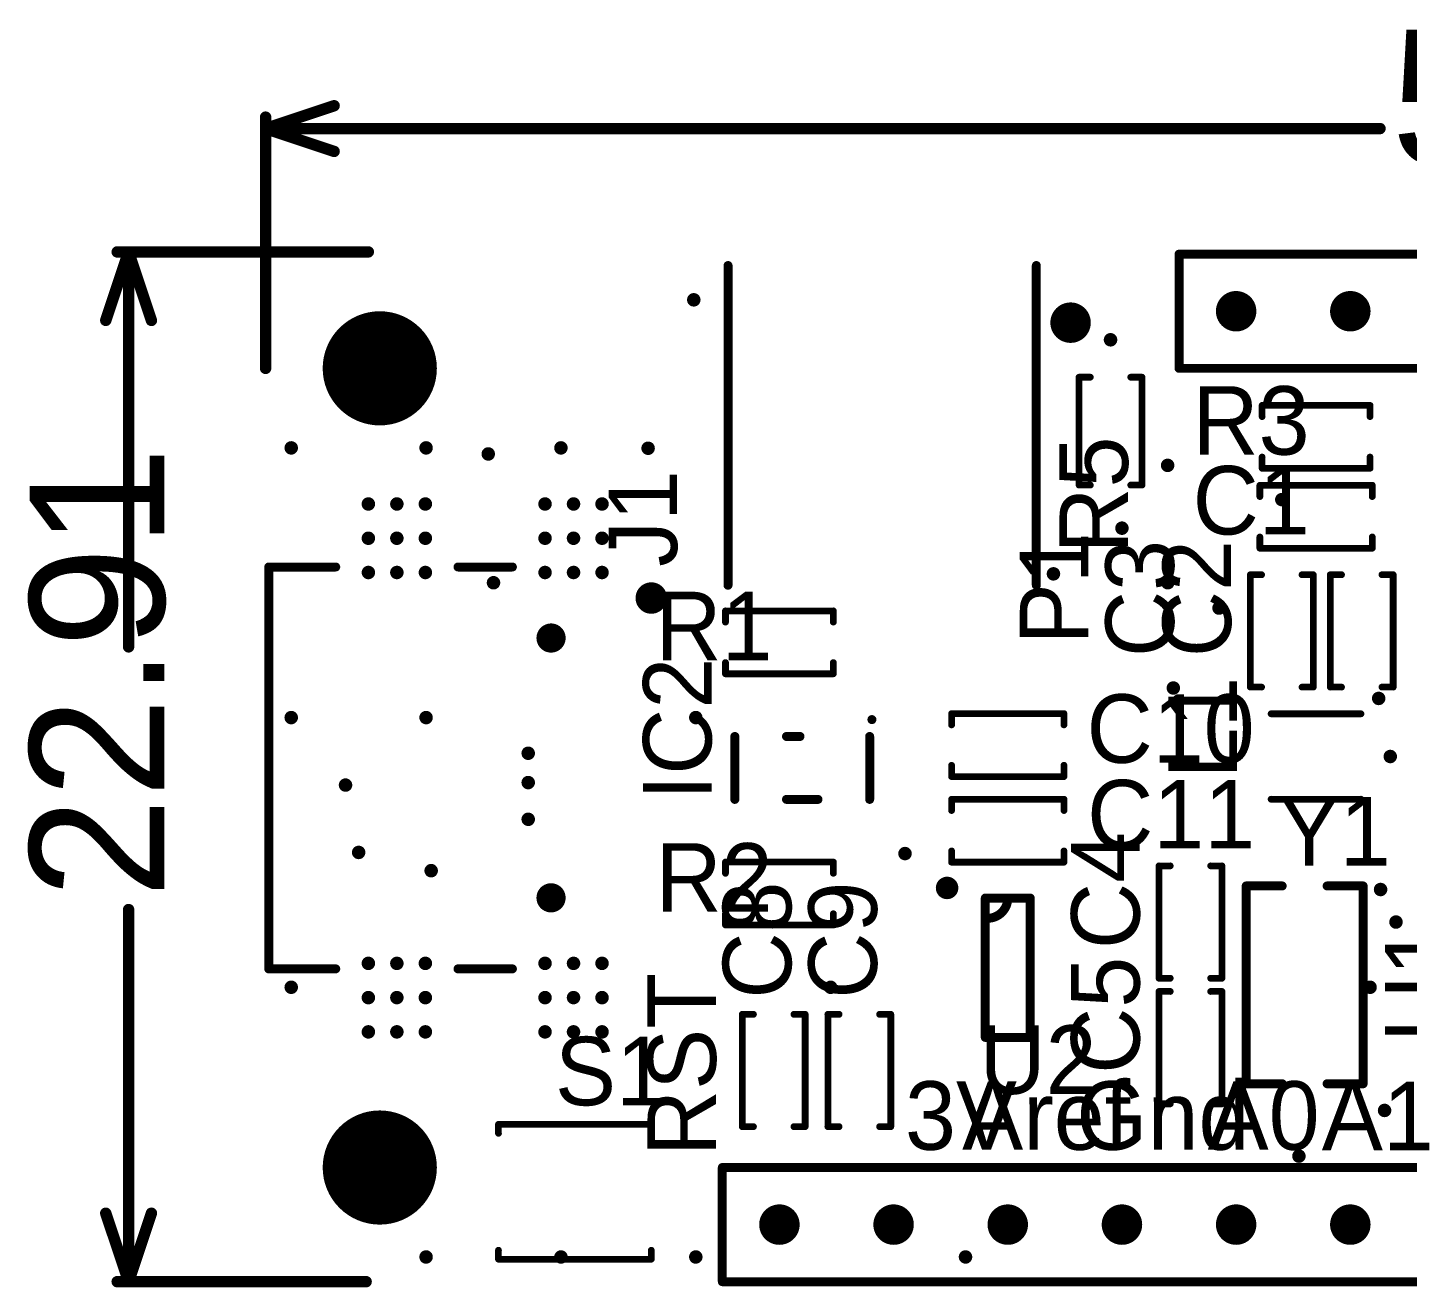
# Model space of a CAD drawing. Extents: x -61.2 to 0.2, y -0.1 to 27.9.
# Drawn here: x -61.17 to -30.48, y -0.13 to 27.9 of the extents above; entities that cross this region are included whole.
import ezdxf

# ---------------------------------------------------------------- set-up
doc = ezdxf.new("R2010")
doc.units = 0
doc.layers.get('0').update_dxf_attribs({"linetype": 'CONTINUOUS'})
for name, color, linetype in [('PADHOLELAYER', 156, 'CONTINUOUS'), ('TOPOVERLAY', 2, 'CONTINUOUS'), ('VIAHOLELAYER', 16, 'CONTINUOUS')]:
    doc.layers.add(name, color=color, linetype=linetype)

# ---------------------------------------------------------------- blocks, each defined once
blk = doc.blocks.new('SKSGACE010_5')
at = {"layer": 'TOPOVERLAY', "const_width": 0.15}
for points in [[(1.7, 1.5), (-1.7, 1.5)], [(-1.7, 1.5), (-1.7, 1.3)], [(1.7, 1.5), (1.7, 1.3)], [(-1.7, -1.3), (-1.7, -1.5)], [(1.7, -1.3), (1.7, -1.5)], [(1.7, -1.5), (-1.7, -1.5)]]:
    blk.add_lwpolyline(points, dxfattribs=at)
at = {"layer": 'TOPOVERLAY', "const_width": 0.075}
for points in [[(-1.737, 1.5, 1), (-1.662, 1.5, 1)], [(-1.737, 1.5, 1), (-1.662, 1.5, 1)], [(1.662, 1.5, 1), (1.737, 1.5, 1)], [(1.662, 1.5, 1), (1.737, 1.5, 1)], [(-1.737, 1.3, 1), (-1.662, 1.3, 1)], [(1.662, 1.3, 1), (1.737, 1.3, 1)], [(-1.737, -1.3, 1), (-1.662, -1.3, 1)], [(1.662, -1.3, 1), (1.737, -1.3, 1)], [(-1.737, -1.5, 1), (-1.662, -1.5, 1)], [(-1.737, -1.5, 1), (-1.662, -1.5, 1)], [(1.662, -1.5, 1), (1.737, -1.5, 1)], [(1.662, -1.5, 1), (1.737, -1.5, 1)]]:
    blk.add_lwpolyline(points, format="xyb", close=True, dxfattribs=at)
blk = doc.blocks.new('TI_SOT_23_5_DBV_6')
at = {"layer": 'TOPOVERLAY'}
for p, q in [((-0.5, 1.1), (-0.5, 1.55)), ((-0.5, 1.55), (0, 1.55)), ((0, 1.55), (0, 1.4)), ((0, 1.4), (-0.3, 1.1)), ((-0.3, 1.1), (-0.5, 1.1))]:
    blk.add_line(p, q, dxfattribs=at)
for points, const_width in [([(-1.225, 1.775, 1), (-1.475, 1.775, 1)], 0.25), ([(-1.538, 1.775, 1), (-1.413, 1.775, 1)], 0.125), ([(-1.287, 1.775, 1), (-1.162, 1.775, 1)], 0.125), ([(-0.55, 1.55, 1), (-0.45, 1.55, 1)], 0.1), ([(-0.55, 1.55, 1), (-0.45, 1.55, 1)], 0.1), ([(-0.05, 1.55, 1), (0.05, 1.55, 1)], 0.1), ([(0.45, 1.55, 1), (0.55, 1.55, 1)], 0.1), ([(0.45, 1.55, 1), (0.55, 1.55, 1)], 0.1), ([(-0.55, 1.1, 1), (-0.45, 1.1, 1)], 0.1), ([(-0.5, 1.1, 1), (-0.4, 1.1, 1)], 0.1), ([(-0.5, 1.1, 1), (-0.4, 1.1, 1)], 0.1), ([(-0.55, -1.55, 1), (-0.45, -1.55, 1)], 0.1), ([(-0.55, -1.55, 1), (-0.45, -1.55, 1)], 0.1), ([(0.45, -1.55, 1), (0.55, -1.55, 1)], 0.1), ([(0.45, -1.55, 1), (0.55, -1.55, 1)], 0.1)]:
    blk.add_lwpolyline(points, format="xyb", close=True, dxfattribs=dict(at, const_width=const_width))
at = {"layer": 'TOPOVERLAY', "const_width": 0.2}
for points in [[(-0.5, -1.55), (-0.5, 1.55)], [(-0.5, 1.55), (0.5, 1.55)], [(0.5, -1.55), (0.5, 1.55)], [(-0.5, 1.1), (-0.45, 1.1)], [(-0.5, -1.55), (0.5, -1.55)]]:
    blk.add_lwpolyline(points, dxfattribs=at)
blk.add_lwpolyline([(0, 1.55, -0.414214), (-0.45, 1.1)], format="xyb", dxfattribs=at)
blk = doc.blocks.new('CAP_0603_1608_8')
at = {"layer": 'TOPOVERLAY', "const_width": 0.15}
for points in [[(-1.25, 0.7), (1.25, 0.7)], [(-1.25, 0.45), (-1.25, 0.7)], [(1.25, 0.45), (1.25, 0.7)], [(-1.25, -0.7), (-1.25, -0.45)], [(1.25, -0.7), (1.25, -0.45)], [(-1.25, -0.7), (1.25, -0.7)]]:
    blk.add_lwpolyline(points, dxfattribs=at)
at = {"layer": 'TOPOVERLAY', "const_width": 0.075}
for points in [[(-1.288, 0.7, 1), (-1.212, 0.7, 1)], [(-1.288, 0.7, 1), (-1.212, 0.7, 1)], [(1.212, 0.7, 1), (1.288, 0.7, 1)], [(1.212, 0.7, 1), (1.288, 0.7, 1)], [(-1.288, 0.45, 1), (-1.212, 0.45, 1)], [(1.212, 0.45, 1), (1.288, 0.45, 1)], [(-1.288, -0.45, 1), (-1.212, -0.45, 1)], [(1.212, -0.45, 1), (1.288, -0.45, 1)], [(-1.288, -0.7, 1), (-1.212, -0.7, 1)], [(-1.288, -0.7, 1), (-1.212, -0.7, 1)], [(1.212, -0.7, 1), (1.288, -0.7, 1)], [(1.212, -0.7, 1), (1.288, -0.7, 1)]]:
    blk.add_lwpolyline(points, format="xyb", close=True, dxfattribs=at)
blk = doc.blocks.new('CAP_0603_1608_9')
at = {"layer": 'TOPOVERLAY', "const_width": 0.15}
for points in [[(-1.25, 0.7), (1.25, 0.7)], [(-1.25, 0.45), (-1.25, 0.7)], [(1.25, 0.45), (1.25, 0.7)], [(-1.25, -0.7), (-1.25, -0.45)], [(1.25, -0.7), (1.25, -0.45)], [(-1.25, -0.7), (1.25, -0.7)]]:
    blk.add_lwpolyline(points, dxfattribs=at)
at = {"layer": 'TOPOVERLAY', "const_width": 0.075}
for points in [[(-1.288, 0.7, 1), (-1.212, 0.7, 1)], [(-1.288, 0.7, 1), (-1.212, 0.7, 1)], [(1.212, 0.7, 1), (1.288, 0.7, 1)], [(1.212, 0.7, 1), (1.288, 0.7, 1)], [(-1.288, 0.45, 1), (-1.212, 0.45, 1)], [(1.212, 0.45, 1), (1.288, 0.45, 1)], [(-1.288, -0.45, 1), (-1.212, -0.45, 1)], [(1.212, -0.45, 1), (1.288, -0.45, 1)], [(-1.288, -0.7, 1), (-1.212, -0.7, 1)], [(-1.288, -0.7, 1), (-1.212, -0.7, 1)], [(1.212, -0.7, 1), (1.288, -0.7, 1)], [(1.212, -0.7, 1), (1.288, -0.7, 1)]]:
    blk.add_lwpolyline(points, format="xyb", close=True, dxfattribs=at)
blk = doc.blocks.new('CAP_0603_1608_10')
at = {"layer": 'TOPOVERLAY', "const_width": 0.15}
for points in [[(-1.25, 0.7), (1.25, 0.7)], [(-1.25, 0.7), (-1.25, 0.45)], [(1.25, 0.7), (1.25, 0.45)], [(-1.25, -0.45), (-1.25, -0.7)], [(1.25, -0.45), (1.25, -0.7)], [(-1.25, -0.7), (1.25, -0.7)]]:
    blk.add_lwpolyline(points, dxfattribs=at)
at = {"layer": 'TOPOVERLAY', "const_width": 0.075}
for points in [[(-1.288, 0.7, 1), (-1.212, 0.7, 1)], [(-1.288, 0.7, 1), (-1.212, 0.7, 1)], [(1.212, 0.7, 1), (1.288, 0.7, 1)], [(1.212, 0.7, 1), (1.288, 0.7, 1)], [(-1.288, 0.45, 1), (-1.212, 0.45, 1)], [(1.212, 0.45, 1), (1.288, 0.45, 1)], [(-1.288, -0.45, 1), (-1.212, -0.45, 1)], [(1.212, -0.45, 1), (1.288, -0.45, 1)], [(-1.288, -0.7, 1), (-1.212, -0.7, 1)], [(-1.288, -0.7, 1), (-1.212, -0.7, 1)], [(1.212, -0.7, 1), (1.288, -0.7, 1)], [(1.212, -0.7, 1), (1.288, -0.7, 1)]]:
    blk.add_lwpolyline(points, format="xyb", close=True, dxfattribs=at)
blk = doc.blocks.new('CAP_0603_1608_11')
at = {"layer": 'TOPOVERLAY', "const_width": 0.15}
for points in [[(-1.25, 0.7), (1.25, 0.7)], [(-1.25, 0.7), (-1.25, 0.45)], [(1.25, 0.7), (1.25, 0.45)], [(-1.25, -0.45), (-1.25, -0.7)], [(1.25, -0.45), (1.25, -0.7)], [(-1.25, -0.7), (1.25, -0.7)]]:
    blk.add_lwpolyline(points, dxfattribs=at)
at = {"layer": 'TOPOVERLAY', "const_width": 0.075}
for points in [[(-1.288, 0.7, 1), (-1.212, 0.7, 1)], [(-1.288, 0.7, 1), (-1.212, 0.7, 1)], [(1.212, 0.7, 1), (1.288, 0.7, 1)], [(1.212, 0.7, 1), (1.288, 0.7, 1)], [(-1.288, 0.45, 1), (-1.212, 0.45, 1)], [(1.212, 0.45, 1), (1.288, 0.45, 1)], [(-1.288, -0.45, 1), (-1.212, -0.45, 1)], [(1.212, -0.45, 1), (1.288, -0.45, 1)], [(-1.288, -0.7, 1), (-1.212, -0.7, 1)], [(-1.288, -0.7, 1), (-1.212, -0.7, 1)], [(1.212, -0.7, 1), (1.288, -0.7, 1)], [(1.212, -0.7, 1), (1.288, -0.7, 1)]]:
    blk.add_lwpolyline(points, format="xyb", close=True, dxfattribs=at)
blk = doc.blocks.new('CAP_0603_1608_14')
at = {"layer": 'TOPOVERLAY', "const_width": 0.15}
for points in [[(1.25, 0.7), (-1.25, 0.7)], [(-1.25, 0.45), (-1.25, 0.7)], [(1.25, 0.45), (1.25, 0.7)], [(-1.25, -0.7), (-1.25, -0.45)], [(1.25, -0.7), (1.25, -0.45)], [(1.25, -0.7), (-1.25, -0.7)]]:
    blk.add_lwpolyline(points, dxfattribs=at)
at = {"layer": 'TOPOVERLAY', "const_width": 0.075}
for points in [[(-1.288, 0.7, 1), (-1.212, 0.7, 1)], [(-1.288, 0.7, 1), (-1.212, 0.7, 1)], [(1.212, 0.7, 1), (1.288, 0.7, 1)], [(1.212, 0.7, 1), (1.288, 0.7, 1)], [(-1.288, 0.45, 1), (-1.212, 0.45, 1)], [(1.212, 0.45, 1), (1.288, 0.45, 1)], [(-1.288, -0.45, 1), (-1.212, -0.45, 1)], [(1.212, -0.45, 1), (1.288, -0.45, 1)], [(-1.288, -0.7, 1), (-1.212, -0.7, 1)], [(-1.288, -0.7, 1), (-1.212, -0.7, 1)], [(1.212, -0.7, 1), (1.288, -0.7, 1)], [(1.212, -0.7, 1), (1.288, -0.7, 1)]]:
    blk.add_lwpolyline(points, format="xyb", close=True, dxfattribs=at)
blk = doc.blocks.new('SOT143B_15')
at = {"layer": 'TOPOVERLAY'}
for points, const_width in [([(-1.025, 1.55, 1), (-1.125, 1.55, 1)], 0.1), ([(-1.15, 1.55, 1), (-1.1, 1.55, 1)], 0.05), ([(-1.05, 1.55, 1), (-1, 1.55, 1)], 0.05), ([(-0.75, 1.5, 1), (-0.65, 1.5, 1)], 0.1), ([(0.65, 1.5, 1), (0.75, 1.5, 1)], 0.1), ([(0.65, 0.35, 1), (0.75, 0.35, 1)], 0.1), ([(-0.75, -0.05, 1), (-0.65, -0.05, 1)], 0.1), ([(-0.75, -0.35, 1), (-0.65, -0.35, 1)], 0.1), ([(0.65, -0.35, 1), (0.75, -0.35, 1)], 0.1), ([(-0.75, -1.5, 1), (-0.65, -1.5, 1)], 0.1), ([(0.65, -1.5, 1), (0.75, -1.5, 1)], 0.1)]:
    blk.add_lwpolyline(points, format="xyb", close=True, dxfattribs=dict(at, const_width=const_width))
at = {"layer": 'TOPOVERLAY', "const_width": 0.2}
for points in [[(0.7, 1.5), (-0.7, 1.5)], [(0.7, -0.35), (0.7, 0.35)], [(-0.7, -0.35), (-0.7, -0.05)], [(0.7, -1.5), (-0.7, -1.5)]]:
    blk.add_lwpolyline(points, dxfattribs=at)
blk = doc.blocks.new('ABRACON_ABS07_16')
at = {"layer": 'TOPOVERLAY', "const_width": 0.2}
for points in [[(-2.2, 1.3), (2.2, 1.3)], [(-2.2, 1.3), (-2.2, 0.5)], [(2.2, 1.3), (2.2, 0.5)], [(-2.2, -0.5), (-2.2, -1.3)], [(2.2, -0.5), (2.2, -1.3)], [(-2.2, -1.3), (2.2, -1.3)]]:
    blk.add_lwpolyline(points, dxfattribs=at)
at = {"layer": 'TOPOVERLAY', "const_width": 0.1}
for points in [[(-2.25, 1.3, 1), (-2.15, 1.3, 1)], [(-2.25, 1.3, 1), (-2.15, 1.3, 1)], [(2.15, 1.3, 1), (2.25, 1.3, 1)], [(2.15, 1.3, 1), (2.25, 1.3, 1)], [(-2.25, 0.5, 1), (-2.15, 0.5, 1)], [(2.15, 0.5, 1), (2.25, 0.5, 1)], [(-2.25, -0.5, 1), (-2.15, -0.5, 1)], [(2.15, -0.5, 1), (2.25, -0.5, 1)], [(-2.25, -1.3, 1), (-2.15, -1.3, 1)], [(-2.25, -1.3, 1), (-2.15, -1.3, 1)], [(2.15, -1.3, 1), (2.25, -1.3, 1)], [(2.15, -1.3, 1), (2.25, -1.3, 1)]]:
    blk.add_lwpolyline(points, format="xyb", close=True, dxfattribs=at)
blk = doc.blocks.new('RES_0603_1608_18')
at = {"layer": 'TOPOVERLAY', "const_width": 0.15}
for points in [[(-1.2, 0.7), (1.175, 0.7)], [(-1.2, 0.7), (-1.2, 0.45)], [(1.175, 0.7), (1.2, 0.7)], [(1.2, 0.7), (1.2, 0.45)], [(-1.2, -0.45), (-1.2, -0.7)], [(1.2, -0.45), (1.2, -0.7)], [(-1.2, -0.7), (1.175, -0.7)], [(1.175, -0.7), (1.2, -0.7)]]:
    blk.add_lwpolyline(points, dxfattribs=at)
at = {"layer": 'TOPOVERLAY', "const_width": 0.075}
for points in [[(-1.238, 0.7, 1), (-1.162, 0.7, 1)], [(-1.238, 0.7, 1), (-1.162, 0.7, 1)], [(1.137, 0.7, 1), (1.212, 0.7, 1)], [(1.137, 0.7, 1), (1.212, 0.7, 1)], [(1.162, 0.7, 1), (1.238, 0.7, 1)], [(1.162, 0.7, 1), (1.238, 0.7, 1)], [(-1.238, 0.45, 1), (-1.162, 0.45, 1)], [(1.162, 0.45, 1), (1.238, 0.45, 1)], [(-1.238, -0.45, 1), (-1.162, -0.45, 1)], [(1.162, -0.45, 1), (1.238, -0.45, 1)], [(-1.238, -0.7, 1), (-1.162, -0.7, 1)], [(-1.238, -0.7, 1), (-1.162, -0.7, 1)], [(1.137, -0.7, 1), (1.212, -0.7, 1)], [(1.137, -0.7, 1), (1.212, -0.7, 1)], [(1.162, -0.7, 1), (1.238, -0.7, 1)], [(1.162, -0.7, 1), (1.238, -0.7, 1)]]:
    blk.add_lwpolyline(points, format="xyb", close=True, dxfattribs=at)
blk = doc.blocks.new('RES_0603_1608_20')
at = {"layer": 'TOPOVERLAY', "const_width": 0.15}
for points in [[(1.175, 0.7), (-1.2, 0.7)], [(-1.2, 0.7), (-1.2, 0.45)], [(1.2, 0.7), (1.175, 0.7)], [(1.2, 0.7), (1.2, 0.45)], [(-1.2, -0.45), (-1.2, -0.7)], [(1.2, -0.45), (1.2, -0.7)], [(1.175, -0.7), (-1.2, -0.7)], [(1.2, -0.7), (1.175, -0.7)]]:
    blk.add_lwpolyline(points, dxfattribs=at)
at = {"layer": 'TOPOVERLAY', "const_width": 0.075}
for points in [[(-1.238, 0.7, 1), (-1.162, 0.7, 1)], [(-1.238, 0.7, 1), (-1.162, 0.7, 1)], [(1.137, 0.7, 1), (1.212, 0.7, 1)], [(1.137, 0.7, 1), (1.212, 0.7, 1)], [(1.162, 0.7, 1), (1.238, 0.7, 1)], [(1.162, 0.7, 1), (1.238, 0.7, 1)], [(-1.238, 0.45, 1), (-1.162, 0.45, 1)], [(1.162, 0.45, 1), (1.238, 0.45, 1)], [(-1.238, -0.45, 1), (-1.162, -0.45, 1)], [(1.162, -0.45, 1), (1.238, -0.45, 1)], [(-1.238, -0.7, 1), (-1.162, -0.7, 1)], [(-1.238, -0.7, 1), (-1.162, -0.7, 1)], [(1.137, -0.7, 1), (1.212, -0.7, 1)], [(1.137, -0.7, 1), (1.212, -0.7, 1)], [(1.162, -0.7, 1), (1.238, -0.7, 1)], [(1.162, -0.7, 1), (1.238, -0.7, 1)]]:
    blk.add_lwpolyline(points, format="xyb", close=True, dxfattribs=at)
blk = doc.blocks.new('RES_0603_1608_21')
at = {"layer": 'TOPOVERLAY', "const_width": 0.15}
for points in [[(-1.2, 0.7), (1.175, 0.7)], [(-1.2, 0.45), (-1.2, 0.7)], [(1.175, 0.7), (1.2, 0.7)], [(1.2, 0.45), (1.2, 0.7)], [(-1.2, -0.7), (-1.2, -0.45)], [(1.2, -0.7), (1.2, -0.45)], [(-1.2, -0.7), (1.175, -0.7)], [(1.175, -0.7), (1.2, -0.7)]]:
    blk.add_lwpolyline(points, dxfattribs=at)
at = {"layer": 'TOPOVERLAY', "const_width": 0.075}
for points in [[(-1.238, 0.7, 1), (-1.162, 0.7, 1)], [(-1.238, 0.7, 1), (-1.162, 0.7, 1)], [(1.137, 0.7, 1), (1.212, 0.7, 1)], [(1.137, 0.7, 1), (1.212, 0.7, 1)], [(1.162, 0.7, 1), (1.238, 0.7, 1)], [(1.162, 0.7, 1), (1.238, 0.7, 1)], [(-1.238, 0.45, 1), (-1.162, 0.45, 1)], [(1.162, 0.45, 1), (1.238, 0.45, 1)], [(-1.238, -0.45, 1), (-1.162, -0.45, 1)], [(1.162, -0.45, 1), (1.238, -0.45, 1)], [(-1.238, -0.7, 1), (-1.162, -0.7, 1)], [(-1.238, -0.7, 1), (-1.162, -0.7, 1)], [(1.137, -0.7, 1), (1.212, -0.7, 1)], [(1.137, -0.7, 1), (1.212, -0.7, 1)], [(1.162, -0.7, 1), (1.238, -0.7, 1)], [(1.162, -0.7, 1), (1.238, -0.7, 1)]]:
    blk.add_lwpolyline(points, format="xyb", close=True, dxfattribs=at)
blk = doc.blocks.new('RES_0603_1608_22')
at = {"layer": 'TOPOVERLAY', "const_width": 0.15}
for points in [[(1.175, 0.7), (-1.2, 0.7)], [(-1.2, 0.7), (-1.2, 0.45)], [(1.2, 0.7), (1.175, 0.7)], [(1.2, 0.7), (1.2, 0.45)], [(-1.2, -0.45), (-1.2, -0.7)], [(1.2, -0.45), (1.2, -0.7)], [(1.175, -0.7), (-1.2, -0.7)], [(1.2, -0.7), (1.175, -0.7)]]:
    blk.add_lwpolyline(points, dxfattribs=at)
at = {"layer": 'TOPOVERLAY', "const_width": 0.075}
for points in [[(-1.238, 0.7, 1), (-1.162, 0.7, 1)], [(-1.238, 0.7, 1), (-1.162, 0.7, 1)], [(1.137, 0.7, 1), (1.212, 0.7, 1)], [(1.137, 0.7, 1), (1.212, 0.7, 1)], [(1.162, 0.7, 1), (1.238, 0.7, 1)], [(1.162, 0.7, 1), (1.238, 0.7, 1)], [(-1.238, 0.45, 1), (-1.162, 0.45, 1)], [(1.162, 0.45, 1), (1.238, 0.45, 1)], [(-1.238, -0.45, 1), (-1.162, -0.45, 1)], [(1.162, -0.45, 1), (1.238, -0.45, 1)], [(-1.238, -0.7, 1), (-1.162, -0.7, 1)], [(-1.238, -0.7, 1), (-1.162, -0.7, 1)], [(1.137, -0.7, 1), (1.212, -0.7, 1)], [(1.137, -0.7, 1), (1.212, -0.7, 1)], [(1.162, -0.7, 1), (1.238, -0.7, 1)], [(1.162, -0.7, 1), (1.238, -0.7, 1)]]:
    blk.add_lwpolyline(points, format="xyb", close=True, dxfattribs=at)
blk = doc.blocks.new('HDR1X16_24')
at = {"layer": 'PADHOLELAYER', "const_width": 0.45}
for points in [[(-0.225, 0, 1), (0.225, 0, 1)], [(2.315, 0, 1), (2.765, 0, 1)], [(4.855, 0, 1), (5.305, 0, 1)], [(7.395, 0, 1), (7.845, 0, 1)], [(9.935, 0, 1), (10.385, 0, 1)], [(12.475, 0, 1), (12.925, 0, 1)], [(15.015, 0, 1), (15.465, 0, 1)], [(17.555, 0, 1), (18.005, 0, 1)], [(20.095, 0, 1), (20.545, 0, 1)], [(22.635, 0, 1), (23.085, 0, 1)], [(25.175, 0, 1), (25.625, 0, 1)], [(27.715, 0, 1), (28.165, 0, 1)], [(30.255, 0, 1), (30.705, 0, 1)], [(32.795, 0, 1), (33.245, 0, 1)], [(35.335, 0, 1), (35.785, 0, 1)], [(37.875, 0, 1), (38.325, 0, 1)]]:
    blk.add_lwpolyline(points, format="xyb", close=True, dxfattribs=at)
at = {"layer": 'TOPOVERLAY', "const_width": 0.2}
for points in [[(-1.27, -1.27), (-1.27, 1.27)], [(-1.27, 1.27), (0.635, 1.27)], [(0.635, 1.27), (39.37, 1.27)], [(39.37, -1.27), (39.37, 1.27)], [(-1.27, -1.27), (39.37, -1.27)]]:
    blk.add_lwpolyline(points, dxfattribs=at)
at = {"layer": 'TOPOVERLAY', "const_width": 0.1}
for points in [[(-1.32, 1.27, 1), (-1.22, 1.27, 1)], [(-1.32, 1.27, 1), (-1.22, 1.27, 1)], [(0.585, 1.27, 1), (0.685, 1.27, 1)], [(0.585, 1.27, 1), (0.685, 1.27, 1)], [(39.32, 1.27, 1), (39.42, 1.27, 1)], [(39.32, 1.27, 1), (39.42, 1.27, 1)], [(-1.32, -1.27, 1), (-1.22, -1.27, 1)], [(-1.32, -1.27, 1), (-1.22, -1.27, 1)], [(39.32, -1.27, 1), (39.42, -1.27, 1)], [(39.32, -1.27, 1), (39.42, -1.27, 1)]]:
    blk.add_lwpolyline(points, format="xyb", close=True, dxfattribs=at)
blk = doc.blocks.new('HDR1X12_25')
at = {"layer": 'PADHOLELAYER', "const_width": 0.45}
for points in [[(-0.225, 0, 1), (0.225, 0, 1)], [(2.315, 0, 1), (2.765, 0, 1)], [(4.855, 0, 1), (5.305, 0, 1)], [(7.395, 0, 1), (7.845, 0, 1)], [(9.935, 0, 1), (10.385, 0, 1)], [(12.475, 0, 1), (12.925, 0, 1)], [(15.015, 0, 1), (15.465, 0, 1)], [(17.555, 0, 1), (18.005, 0, 1)], [(20.095, 0, 1), (20.545, 0, 1)], [(22.635, 0, 1), (23.085, 0, 1)], [(25.175, 0, 1), (25.625, 0, 1)], [(27.715, 0, 1), (28.165, 0, 1)]]:
    blk.add_lwpolyline(points, format="xyb", close=True, dxfattribs=at)
at = {"layer": 'TOPOVERLAY', "const_width": 0.2}
for points in [[(-1.27, 1.27), (0.635, 1.27)], [(-1.27, -1.27), (-1.27, 1.27)], [(0.635, 1.27), (29.21, 1.27)], [(29.21, -1.27), (29.21, 1.27)], [(-1.27, -1.27), (29.21, -1.27)]]:
    blk.add_lwpolyline(points, dxfattribs=at)
at = {"layer": 'TOPOVERLAY', "const_width": 0.1}
for points in [[(-1.32, 1.27, 1), (-1.22, 1.27, 1)], [(-1.32, 1.27, 1), (-1.22, 1.27, 1)], [(0.585, 1.27, 1), (0.685, 1.27, 1)], [(0.585, 1.27, 1), (0.685, 1.27, 1)], [(29.16, 1.27, 1), (29.26, 1.27, 1)], [(29.16, 1.27, 1), (29.26, 1.27, 1)], [(-1.32, -1.27, 1), (-1.22, -1.27, 1)], [(-1.32, -1.27, 1), (-1.22, -1.27, 1)], [(29.16, -1.27, 1), (29.26, -1.27, 1)], [(29.16, -1.27, 1), (29.26, -1.27, 1)]]:
    blk.add_lwpolyline(points, format="xyb", close=True, dxfattribs=at)
blk = doc.blocks.new('FTSH_105_01_F_DV_K_TR_26')
at = {"layer": 'TOPOVERLAY', "const_width": 0.2}
for points in [[(-3.429, 3.556), (-3.429, -3.556)], [(3.429, 3.556), (3.429, -3.556)]]:
    blk.add_lwpolyline(points, dxfattribs=at)
at = {"layer": 'TOPOVERLAY', "const_width": 0.1}
for points in [[(-3.479, 3.556, 1), (-3.379, 3.556, 1)], [(3.379, 3.556, 1), (3.479, 3.556, 1)], [(-3.479, -3.556, 1), (-3.379, -3.556, 1)], [(3.379, -3.556, 1), (3.479, -3.556, 1)]]:
    blk.add_lwpolyline(points, format="xyb", close=True, dxfattribs=at)
blk = doc.blocks.new('IND_W_____74404020100_27')
at = {"layer": 'TOPOVERLAY', "const_width": 0.15}
for points in [[(-1, 0.95), (1, 0.95)], [(-1, -0.95), (1, -0.95)]]:
    blk.add_lwpolyline(points, dxfattribs=at)
at = {"layer": 'TOPOVERLAY', "const_width": 0.075}
for points in [[(-1.038, 0.95, 1), (-0.962, 0.95, 1)], [(0.962, 0.95, 1), (1.038, 0.95, 1)], [(-1.038, -0.95, 1), (-0.962, -0.95, 1)], [(0.962, -0.95, 1), (1.038, -0.95, 1)]]:
    blk.add_lwpolyline(points, format="xyb", close=True, dxfattribs=at)
blk = doc.blocks.new('USB4110_GF_A_28')
at = {"layer": 'PADHOLELAYER', "const_width": 0.325}
for points in [[(-3.052, 0, 1), (-2.728, 0, 1)], [(2.728, 0, 1), (3.052, 0, 1)]]:
    blk.add_lwpolyline(points, format="xyb", close=True, dxfattribs=at)
at = {"layer": 'TOPOVERLAY'}
for points, const_width in [([(-3.53, 2.23, 1), (-4.03, 2.23, 1)], 0.2), ([(-4.08, 2.23, 1), (-3.98, 2.23, 1)], 0.1), ([(-3.68, 2.23, 1), (-3.88, 2.23, 1)], 0.2), ([(-3.93, 2.23, 1), (-3.83, 2.23, 1)], 0.1), ([(-3.73, 2.23, 1), (-3.63, 2.23, 1)], 0.1), ([(-3.58, 2.23, 1), (-3.48, 2.23, 1)], 0.1), ([(-4.52, -0.86, 1), (-4.42, -0.86, 1)], 0.1), ([(4.42, -0.86, 1), (4.52, -0.86, 1)], 0.1), ([(-4.52, -2.07, 1), (-4.42, -2.07, 1)], 0.1), ([(4.42, -2.07, 1), (4.52, -2.07, 1)], 0.1), ([(-4.52, -4.79, 1), (-4.42, -4.79, 1)], 0.1), ([(4.42, -4.79, 1), (4.52, -4.79, 1)], 0.1), ([(-4.52, -6.28, 1), (-4.42, -6.28, 1)], 0.1), ([(-4.52, -6.28, 1), (-4.42, -6.28, 1)], 0.1), ([(4.42, -6.28, 1), (4.52, -6.28, 1)], 0.1), ([(4.42, -6.28, 1), (4.52, -6.28, 1)], 0.1)]:
    blk.add_lwpolyline(points, format="xyb", close=True, dxfattribs=dict(at, const_width=const_width))
at = {"layer": 'TOPOVERLAY', "const_width": 0.2}
for points in [[(-4.47, -2.07), (-4.47, -0.86)], [(4.47, -2.07), (4.47, -0.86)], [(-4.47, -6.28), (-4.47, -4.79)], [(4.47, -6.28), (4.47, -4.79)], [(4.47, -6.28), (-4.47, -6.28)]]:
    blk.add_lwpolyline(points, dxfattribs=at)
blk = doc.blocks.new('CAP_0603_1608_30')
at = {"layer": 'TOPOVERLAY', "const_width": 0.15}
for points in [[(-1.25, 0.7), (1.25, 0.7)], [(-1.25, 0.7), (-1.25, 0.45)], [(1.25, 0.7), (1.25, 0.45)], [(-1.25, -0.45), (-1.25, -0.7)], [(1.25, -0.45), (1.25, -0.7)], [(-1.25, -0.7), (1.25, -0.7)]]:
    blk.add_lwpolyline(points, dxfattribs=at)
at = {"layer": 'TOPOVERLAY', "const_width": 0.075}
for points in [[(-1.288, 0.7, 1), (-1.212, 0.7, 1)], [(-1.288, 0.7, 1), (-1.212, 0.7, 1)], [(1.212, 0.7, 1), (1.288, 0.7, 1)], [(1.212, 0.7, 1), (1.288, 0.7, 1)], [(-1.288, 0.45, 1), (-1.212, 0.45, 1)], [(1.212, 0.45, 1), (1.288, 0.45, 1)], [(-1.288, -0.45, 1), (-1.212, -0.45, 1)], [(1.212, -0.45, 1), (1.288, -0.45, 1)], [(-1.288, -0.7, 1), (-1.212, -0.7, 1)], [(-1.288, -0.7, 1), (-1.212, -0.7, 1)], [(1.212, -0.7, 1), (1.288, -0.7, 1)], [(1.212, -0.7, 1), (1.288, -0.7, 1)]]:
    blk.add_lwpolyline(points, format="xyb", close=True, dxfattribs=at)
blk = doc.blocks.new('CAP_0603_1608_31')
at = {"layer": 'TOPOVERLAY', "const_width": 0.15}
for points in [[(-1.25, 0.45), (-1.25, 0.7)], [(1.25, 0.7), (-1.25, 0.7)], [(1.25, 0.45), (1.25, 0.7)], [(-1.25, -0.7), (-1.25, -0.45)], [(1.25, -0.7), (1.25, -0.45)], [(1.25, -0.7), (-1.25, -0.7)]]:
    blk.add_lwpolyline(points, dxfattribs=at)
at = {"layer": 'TOPOVERLAY', "const_width": 0.075}
for points in [[(-1.288, 0.7, 1), (-1.212, 0.7, 1)], [(-1.288, 0.7, 1), (-1.212, 0.7, 1)], [(1.212, 0.7, 1), (1.288, 0.7, 1)], [(1.212, 0.7, 1), (1.288, 0.7, 1)], [(-1.288, 0.45, 1), (-1.212, 0.45, 1)], [(1.212, 0.45, 1), (1.288, 0.45, 1)], [(-1.288, -0.45, 1), (-1.212, -0.45, 1)], [(1.212, -0.45, 1), (1.288, -0.45, 1)], [(-1.288, -0.7, 1), (-1.212, -0.7, 1)], [(-1.288, -0.7, 1), (-1.212, -0.7, 1)], [(1.212, -0.7, 1), (1.288, -0.7, 1)], [(1.212, -0.7, 1), (1.288, -0.7, 1)]]:
    blk.add_lwpolyline(points, format="xyb", close=True, dxfattribs=at)
blk = doc.blocks.new('CAP_0603_1608_32')
at = {"layer": 'TOPOVERLAY', "const_width": 0.15}
for points in [[(-1.25, 0.45), (-1.25, 0.7)], [(1.25, 0.7), (-1.25, 0.7)], [(1.25, 0.45), (1.25, 0.7)], [(-1.25, -0.7), (-1.25, -0.45)], [(1.25, -0.7), (1.25, -0.45)], [(1.25, -0.7), (-1.25, -0.7)]]:
    blk.add_lwpolyline(points, dxfattribs=at)
at = {"layer": 'TOPOVERLAY', "const_width": 0.075}
for points in [[(-1.288, 0.7, 1), (-1.212, 0.7, 1)], [(-1.288, 0.7, 1), (-1.212, 0.7, 1)], [(1.212, 0.7, 1), (1.288, 0.7, 1)], [(1.212, 0.7, 1), (1.288, 0.7, 1)], [(-1.288, 0.45, 1), (-1.212, 0.45, 1)], [(1.212, 0.45, 1), (1.288, 0.45, 1)], [(-1.288, -0.45, 1), (-1.212, -0.45, 1)], [(1.212, -0.45, 1), (1.288, -0.45, 1)], [(-1.288, -0.7, 1), (-1.212, -0.7, 1)], [(-1.288, -0.7, 1), (-1.212, -0.7, 1)], [(1.212, -0.7, 1), (1.288, -0.7, 1)], [(1.212, -0.7, 1), (1.288, -0.7, 1)]]:
    blk.add_lwpolyline(points, format="xyb", close=True, dxfattribs=at)
blk = doc.blocks.new('CAP_0603_1608_33')
at = {"layer": 'TOPOVERLAY', "const_width": 0.15}
for points in [[(-1.25, 0.45), (-1.25, 0.7)], [(-1.25, 0.7), (1.25, 0.7)], [(1.25, 0.45), (1.25, 0.7)], [(-1.25, -0.7), (-1.25, -0.45)], [(1.25, -0.7), (1.25, -0.45)], [(-1.25, -0.7), (1.25, -0.7)]]:
    blk.add_lwpolyline(points, dxfattribs=at)
at = {"layer": 'TOPOVERLAY', "const_width": 0.075}
for points in [[(-1.288, 0.7, 1), (-1.212, 0.7, 1)], [(-1.288, 0.7, 1), (-1.212, 0.7, 1)], [(1.212, 0.7, 1), (1.288, 0.7, 1)], [(1.212, 0.7, 1), (1.288, 0.7, 1)], [(-1.288, 0.45, 1), (-1.212, 0.45, 1)], [(1.212, 0.45, 1), (1.288, 0.45, 1)], [(-1.288, -0.45, 1), (-1.212, -0.45, 1)], [(1.212, -0.45, 1), (1.288, -0.45, 1)], [(-1.288, -0.7, 1), (-1.212, -0.7, 1)], [(-1.288, -0.7, 1), (-1.212, -0.7, 1)], [(1.212, -0.7, 1), (1.288, -0.7, 1)], [(1.212, -0.7, 1), (1.288, -0.7, 1)]]:
    blk.add_lwpolyline(points, format="xyb", close=True, dxfattribs=at)

msp = doc.modelspace()

# ---------------------------------------------------------------- linework, layer by layer
at = {"layer": 'PADHOLELAYER', "const_width": 1.27}
for points in [[(-53.975, 20.32, 1), (-52.705, 20.32, 1)], [(-53.975, 2.54, 1), (-52.705, 2.54, 1)]]:
    msp.add_lwpolyline(points, format="xyb", close=True, dxfattribs=at)
at = {"layer": 'TOPOVERLAY', "const_width": 0.254}
for points in [[(-55.88, 25.654), (-54.356, 26.162)], [(-55.88, 20.32), (-55.88, 25.908)], [(-55.88, 25.654), (-54.356, 25.146)], [(-55.88, 25.654), (-31.089, 25.654)], [(-59.436, 21.386), (-58.928, 22.91)], [(-59.182, 22.91), (-53.594, 22.91)], [(-58.928, 22.91), (-58.42, 21.386)], [(-58.928, 14.123), (-58.928, 22.91)], [(-58.928, 0), (-58.928, 8.279)], [(-59.436, 1.524), (-58.928, 0)], [(-58.928, 0), (-58.42, 1.524)], [(-59.182, 0), (-53.644, 0)]]:
    msp.add_lwpolyline(points, dxfattribs=at)
at = {"layer": 'TOPOVERLAY'}
for points, const_width in [([(-54.419, 26.162, 1), (-54.292, 26.162, 1)], 0.127), ([(-55.944, 25.908, 1), (-55.816, 25.908, 1)], 0.127), ([(-55.944, 25.654, 1), (-55.816, 25.654, 1)], 0.127), ([(-55.944, 25.654, 1), (-55.816, 25.654, 1)], 0.127), ([(-55.944, 25.654, 1), (-55.816, 25.654, 1)], 0.127), ([(-31.153, 25.654, 1), (-31.026, 25.654, 1)], 0.127), ([(-54.419, 25.146, 1), (-54.292, 25.146, 1)], 0.127), ([(-59.245, 22.91, 1), (-59.118, 22.91, 1)], 0.127), ([(-58.991, 22.91, 1), (-58.864, 22.91, 1)], 0.127), ([(-58.991, 22.91, 1), (-58.864, 22.91, 1)], 0.127), ([(-58.991, 22.91, 1), (-58.864, 22.91, 1)], 0.127), ([(-53.657, 22.91, 1), (-53.531, 22.91, 1)], 0.127), ([(-59.499, 21.386, 1), (-59.373, 21.386, 1)], 0.127), ([(-58.483, 21.386, 1), (-58.356, 21.386, 1)], 0.127), ([(-37.773, 21.336, 1), (-38.173, 21.336, 1)], 0.5), ([(-38.298, 21.336, 1), (-38.048, 21.336, 1)], 0.25), ([(-37.898, 21.336, 1), (-37.648, 21.336, 1)], 0.25), ([(-55.944, 20.32, 1), (-55.816, 20.32, 1)], 0.127), ([(-58.991, 14.123, 1), (-58.864, 14.123, 1)], 0.127), ([(-58.991, 8.279, 1), (-58.864, 8.279, 1)], 0.127), ([(-59.499, 1.524, 1), (-59.373, 1.524, 1)], 0.127), ([(-58.483, 1.524, 1), (-58.356, 1.524, 1)], 0.127), ([(-59.245, 0, 1), (-59.118, 0, 1)], 0.127), ([(-58.991, 0, 1), (-58.864, 0, 1)], 0.127), ([(-58.991, 0, 1), (-58.864, 0, 1)], 0.127), ([(-58.991, 0, 1), (-58.864, 0, 1)], 0.127), ([(-53.707, 0, 1), (-53.58, 0, 1)], 0.127)]:
    msp.add_lwpolyline(points, format="xyb", close=True, dxfattribs=dict(at, const_width=const_width))
at = {"layer": 'VIAHOLELAYER', "const_width": 0.15}
for points in [[(-46.43, 21.844, 1), (-46.28, 21.844, 1)], [(-37.159, 20.955, 1), (-37.009, 20.955, 1)], [(-55.385, 18.55, 1), (-55.235, 18.55, 1)], [(-52.385, 18.55, 1), (-52.235, 18.55, 1)], [(-51.002, 18.415, 1), (-50.852, 18.415, 1)], [(-49.385, 18.55, 1), (-49.235, 18.55, 1)], [(-47.446, 18.542, 1), (-47.296, 18.542, 1)], [(-35.889, 18.161, 1), (-35.739, 18.161, 1)], [(-33.349, 17.399, 1), (-33.199, 17.399, 1)], [(-53.669, 17.302, 1), (-53.519, 17.302, 1)], [(-53.035, 17.302, 1), (-52.885, 17.302, 1)], [(-52.401, 17.302, 1), (-52.251, 17.302, 1)], [(-49.739, 17.302, 1), (-49.589, 17.302, 1)], [(-49.105, 17.302, 1), (-48.955, 17.302, 1)], [(-48.471, 17.302, 1), (-48.321, 17.302, 1)], [(-36.905, 16.764, 1), (-36.755, 16.764, 1)], [(-53.669, 16.54, 1), (-53.519, 16.54, 1)], [(-53.035, 16.54, 1), (-52.885, 16.54, 1)], [(-52.401, 16.54, 1), (-52.251, 16.54, 1)], [(-49.739, 16.54, 1), (-49.589, 16.54, 1)], [(-49.105, 16.54, 1), (-48.955, 16.54, 1)], [(-48.471, 16.54, 1), (-48.321, 16.54, 1)], [(-53.669, 15.778, 1), (-53.519, 15.778, 1)], [(-53.035, 15.778, 1), (-52.885, 15.778, 1)], [(-52.401, 15.778, 1), (-52.251, 15.778, 1)], [(-50.885, 15.55, 1), (-50.735, 15.55, 1)], [(-49.739, 15.778, 1), (-49.589, 15.778, 1)], [(-49.105, 15.778, 1), (-48.955, 15.778, 1)], [(-48.471, 15.778, 1), (-48.321, 15.778, 1)], [(-38.429, 15.748, 1), (-38.279, 15.748, 1)], [(-35.885, 15.55, 1), (-35.735, 15.55, 1)], [(-34.746, 14.986, 1), (-34.596, 14.986, 1)], [(-35.762, 13.208, 1), (-35.612, 13.208, 1)], [(-31.194, 12.976, 1), (-31.044, 12.976, 1)], [(-55.385, 12.55, 1), (-55.235, 12.55, 1)], [(-52.385, 12.55, 1), (-52.235, 12.55, 1)], [(-46.385, 12.55, 1), (-46.235, 12.55, 1)], [(-50.113, 11.756, 1), (-49.963, 11.756, 1)], [(-30.936, 11.684, 1), (-30.786, 11.684, 1)], [(-54.177, 11.049, 1), (-54.027, 11.049, 1)], [(-50.113, 11.104, 1), (-49.963, 11.104, 1)], [(-50.113, 10.287, 1), (-49.963, 10.287, 1)], [(-53.885, 9.55, 1), (-53.735, 9.55, 1)], [(-41.731, 9.525, 1), (-41.581, 9.525, 1)], [(-52.272, 9.144, 1), (-52.122, 9.144, 1)], [(-31.152, 8.725, 1), (-31.002, 8.725, 1)], [(-30.809, 8.001, 1), (-30.659, 8.001, 1)], [(-53.669, 7.082, 1), (-53.519, 7.082, 1)], [(-53.035, 7.082, 1), (-52.885, 7.082, 1)], [(-52.401, 7.082, 1), (-52.251, 7.082, 1)], [(-49.739, 7.082, 1), (-49.589, 7.082, 1)], [(-49.105, 7.082, 1), (-48.955, 7.082, 1)], [(-48.471, 7.082, 1), (-48.321, 7.082, 1)], [(-55.385, 6.55, 1), (-55.235, 6.55, 1)], [(-53.669, 6.32, 1), (-53.519, 6.32, 1)], [(-53.035, 6.32, 1), (-52.885, 6.32, 1)], [(-52.401, 6.32, 1), (-52.251, 6.32, 1)], [(-49.739, 6.32, 1), (-49.589, 6.32, 1)], [(-49.105, 6.32, 1), (-48.955, 6.32, 1)], [(-48.471, 6.32, 1), (-48.321, 6.32, 1)], [(-43.385, 6.55, 1), (-43.235, 6.55, 1)], [(-31.385, 6.55, 1), (-31.235, 6.55, 1)], [(-53.669, 5.558, 1), (-53.519, 5.558, 1)], [(-53.035, 5.558, 1), (-52.885, 5.558, 1)], [(-52.401, 5.558, 1), (-52.251, 5.558, 1)], [(-49.739, 5.558, 1), (-49.589, 5.558, 1)], [(-49.105, 5.558, 1), (-48.955, 5.558, 1)], [(-48.471, 5.558, 1), (-48.321, 5.558, 1)], [(-31.063, 3.81, 1), (-30.913, 3.81, 1)], [(-32.968, 2.794, 1), (-32.818, 2.794, 1)], [(-52.385, 0.55, 1), (-52.235, 0.55, 1)], [(-49.385, 0.55, 1), (-49.235, 0.55, 1)], [(-46.385, 0.55, 1), (-46.235, 0.55, 1)], [(-40.385, 0.55, 1), (-40.235, 0.55, 1)]]:
    msp.add_lwpolyline(points, format="xyb", close=True, dxfattribs=at)

# ---------------------------------------------------------------- block references
for name, p, rotation in [('HDR1X12_25', (-34.29, 21.59), 360), ('FTSH_105_01_F_DV_K_TR_26', (-42.164, 19.05), 180), ('RES_0603_1608_18', (-37.084, 18.923), 90), ('RES_0603_1608_20', (-32.512, 18.796), 180), ('CAP_0603_1608_33', (-32.512, 17.018), 360), ('USB4110_GF_A_28', (-49.53, 11.43), 270), ('CAP_0603_1608_31', (-33.274, 14.478), 270), ('CAP_0603_1608_32', (-31.496, 14.478), 270), ('RES_0603_1608_22', (-44.45, 14.224), 180), ('SOT143B_15', (-43.942, 11.43), 270), ('CAP_0603_1608_9', (-39.37, 11.938), 360), ('IND_W_____74404020100_27', (-32.512, 11.684), 360), ('CAP_0603_1608_8', (-39.37, 10.033), 360), ('RES_0603_1608_21', (-44.45, 8.636), 360), ('CAP_0603_1608_30', (-35.306, 8.001), 90), ('TI_SOT_23_5_DBV_6', (-39.37, 6.985), 360), ('ABRACON_ABS07_16', (-32.766, 6.604), 90), ('CAP_0603_1608_14', (-35.306, 5.207), 270), ('CAP_0603_1608_11', (-44.577, 4.699), 90), ('CAP_0603_1608_10', (-42.672, 4.699), 90), ('SKSGACE010_5', (-49, 2), 180), ('HDR1X16_24', (-44.45, 1.27), 360)]:
    msp.add_blockref(name, p, dxfattribs=dict(rotation=rotation))

# ---------------------------------------------------------------- texts
at = {"layer": 'TOPOVERLAY'}
for s, height, p in [('55.93', 3, (-30.835, 24.856)), ('R3', 1.524, (-35.261, 18.399)), ('C1', 1.524, (-35.257, 16.624)), ('R1', 1.524, (-47.208, 13.826)), ('C10', 1.524, (-37.617, 11.544)), ('C11', 1.524, (-37.605, 9.639)), ('Y1', 1.524, (-33.343, 9.257)), ('R2', 1.524, (-47.205, 8.232)), ('U2', 1.524, (-40, 4.178)), ('S1', 1.524, (-49.443, 3.924))]:
    msp.add_text(s, height=height, dxfattribs=at).set_placement(p)
for s, height, rotation, p in [('R5', 1.524, 90, (-36.696, 16.197)), ('22.91', 3, 90, (-58.13, 8.533)), ('J1', 1.524, 90, (-46.726, 15.904)), ('P1', 1.524, 90, (-37.578, 14.179)), ('C3', 1.524, 90, (-35.674, 13.897)), ('C2', 1.524, 90, (-34.403, 13.894)), ('IC2', 1.524, 90, (-45.96, 10.711)), ('L1', 1.524, 90, (-34.274, 11.191)), ('C4', 1.524, 90, (-36.436, 7.4)), ('C8', 1.524, 90, (-44.186, 6.297)), ('C9', 1.524, 90, (-42.281, 6.296)), ('U1', 1.524, 90, (-29.454, 5.337)), ('C5', 1.524, 90, (-36.437, 4.624)), ('RST', 1.524, 90, (-45.861, 2.794)), ('3V', 1.524, 360, (-41.656, 2.935)), ('Aref', 1.524, 360, (-40.386, 2.935)), ('Gnd', 1.524, 360, (-37.846, 2.935)), ('A0', 1.524, 360, (-34.925, 2.935)), ('A1', 1.524, 360, (-32.385, 2.925))]:
    msp.add_text(s, height=height, rotation=rotation, dxfattribs=at).set_placement(p)

doc.saveas('drawing.dxf')
